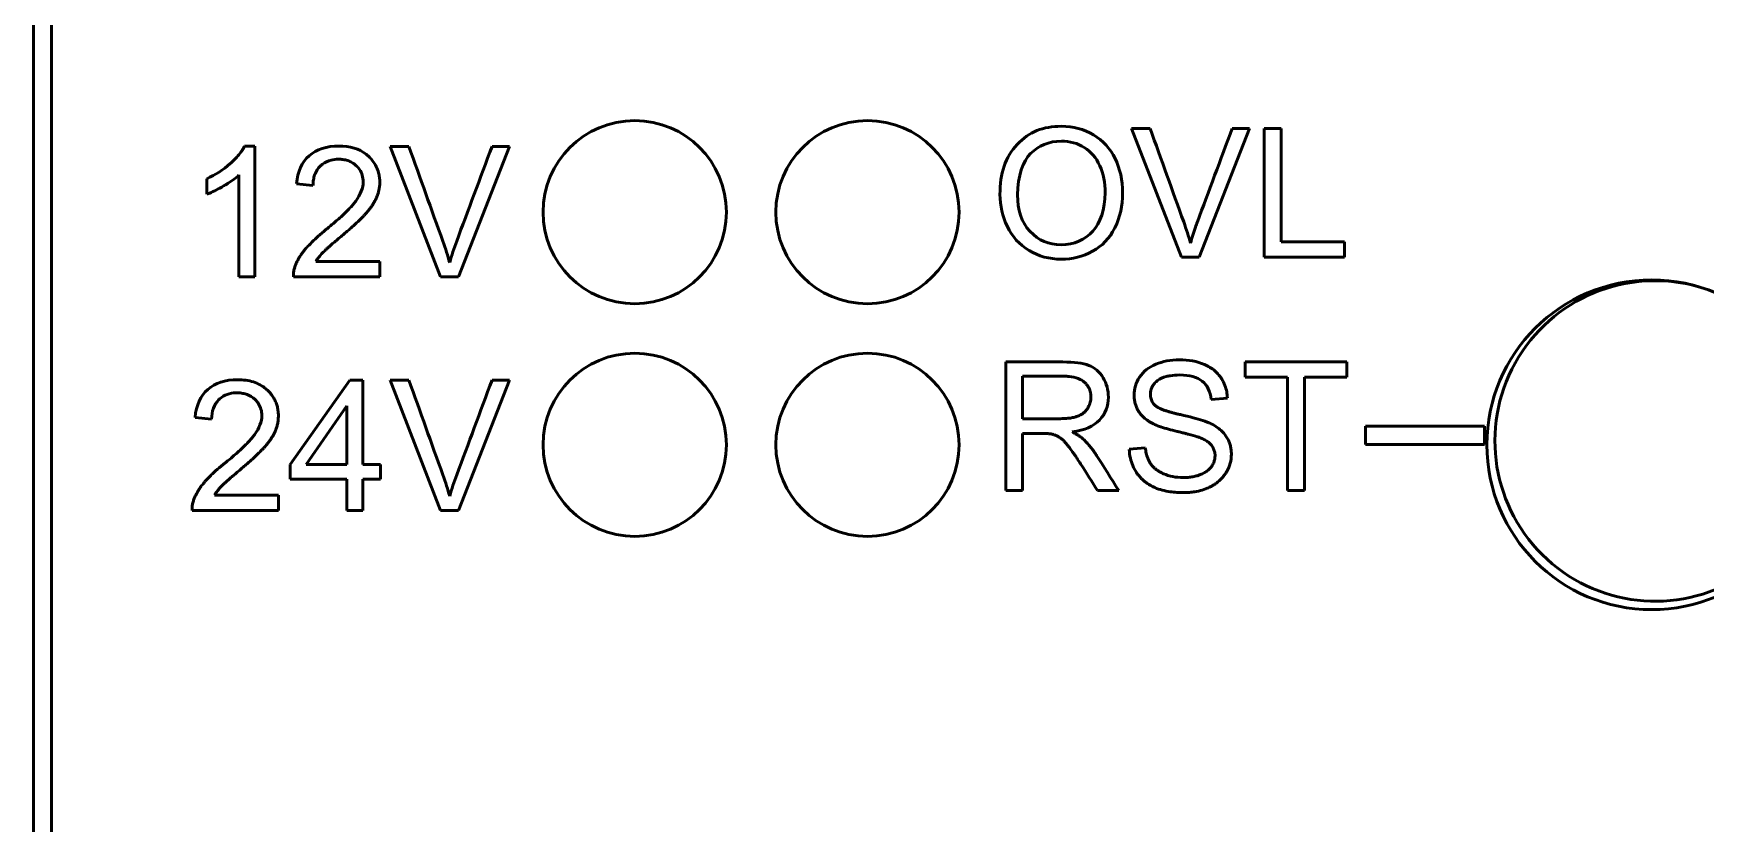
# Model space of a CAD drawing. Header units: millimetres. Extents: x 52 to 3850, y 79 to 1546.
# Drawn here: x 1222.01 to 1250.88, y 913.36 to 927.02 of the extents above; entities that cross this region are included whole.
import ezdxf

# ---------------------------------------------------------------- set-up
doc = ezdxf.new("R2010")
doc.units = ezdxf.units.MM
doc.header["$LTSCALE"] = 25
doc.layers.add('Visible', color=7, linetype='Continuous', lineweight=50)

msp = doc.modelspace()

# ---------------------------------------------------------------- linework, layer by layer
at = {"layer": 'Visible'}
for p, q in [((1222.009, 892.57), (1222.009, 961.461)), ((1222.323, 893.171), (1222.323, 960.86)), ((1240.974, 925.374), (1241.293, 925.374)), ((1241.833, 923.152), (1240.974, 925.374)), ((1243.011, 925.374), (1242.14, 923.152)), ((1242.711, 925.374), (1243.011, 925.374)), ((1243.264, 925.374), (1243.557, 925.374)), ((1243.264, 923.152), (1243.264, 925.374)), ((1243.557, 925.374), (1243.557, 923.413)), ((1225.655, 925.07), (1225.832, 925.07)), ((1225.832, 925.07), (1225.832, 922.811)), ((1228.168, 925.064), (1228.492, 925.064)), ((1229.039, 922.811), (1228.168, 925.064)), ((1230.233, 925.064), (1229.35, 922.811)), ((1229.929, 925.064), (1230.233, 925.064)), ((1225.002, 924.238), (1225.002, 924.505)), ((1225.558, 922.811), (1225.558, 924.571)), ((1226.837, 924.388), (1226.551, 924.419)), ((1242.14, 923.152), (1241.833, 923.152)), ((1244.652, 923.152), (1243.264, 923.152)), ((1243.557, 923.413), (1244.652, 923.413)), ((1244.652, 923.413), (1244.652, 923.152)), ((1226.885, 923.076), (1227.994, 923.076)), ((1227.994, 923.076), (1227.994, 922.811)), ((1225.832, 922.811), (1225.558, 922.811)), ((1227.994, 922.811), (1226.499, 922.811)), ((1229.35, 922.811), (1229.039, 922.811)), ((1238.799, 919.118), (1238.799, 921.34)), ((1242.936, 921.34), (1244.688, 921.34)), ((1242.936, 921.08), (1242.936, 921.34)), ((1244.688, 921.34), (1244.688, 921.08)), ((1226.445, 919.569), (1227.471, 921.028)), ((1227.471, 921.028), (1227.699, 921.028)), ((1227.699, 921.028), (1227.699, 919.569)), ((1228.168, 921.028), (1228.492, 921.028)), ((1229.039, 918.776), (1228.168, 921.028)), ((1230.233, 921.028), (1229.35, 918.776)), ((1229.929, 921.028), (1230.233, 921.028)), ((1239.092, 921.094), (1239.092, 920.36)), ((1243.666, 921.08), (1242.936, 921.08)), ((1243.666, 919.118), (1243.666, 921.08)), ((1243.959, 921.08), (1243.959, 919.118)), ((1244.688, 921.08), (1243.959, 921.08)), ((1227.423, 920.583), (1226.717, 919.569)), ((1227.423, 919.569), (1227.423, 920.583)), ((1242.628, 920.714), (1242.346, 920.694)), ((1225.087, 920.351), (1224.801, 920.382)), ((1239.092, 920.104), (1239.092, 919.118)), ((1245.012, 920.23), (1245.012, 919.914)), ((1247.069, 920.23), (1245.012, 920.23)), ((1247.069, 919.914), (1247.069, 920.23)), ((1240.933, 919.833), (1241.209, 919.858)), ((1245.012, 919.914), (1247.069, 919.914)), ((1226.445, 919.315), (1226.445, 919.569)), ((1226.717, 919.569), (1227.423, 919.569)), ((1227.699, 919.569), (1228.005, 919.569)), ((1228.005, 919.569), (1228.005, 919.315)), ((1227.423, 919.315), (1226.445, 919.315)), ((1227.423, 918.776), (1227.423, 919.315)), ((1228.005, 919.315), (1227.699, 919.315)), ((1227.699, 919.315), (1227.699, 918.776)), ((1239.092, 919.118), (1238.799, 919.118)), ((1240.752, 919.118), (1240.386, 919.118)), ((1243.959, 919.118), (1243.666, 919.118)), ((1225.135, 919.04), (1226.244, 919.04)), ((1226.244, 919.04), (1226.244, 918.776)), ((1226.244, 918.776), (1224.748, 918.776)), ((1227.699, 918.776), (1227.423, 918.776)), ((1229.35, 918.776), (1229.039, 918.776))]:
    msp.add_line(p, q, dxfattribs=at)
at = {"layer": 'Visible', "extrusion": (0, 0, -1)}
for centre, radius in [((-1232.393, 923.928), 1.582), ((-1249.956, 919.909), 2.848), ((-1232.393, 919.909), 1.582)]:
    msp.add_circle(centre, radius, dxfattribs=at)
at = {"layer": 'Visible'}
for centre in [(1232.393, 923.928), (1236.412, 923.928), (1236.412, 923.928), (1232.393, 919.909), (1236.412, 919.909), (1236.412, 919.909)]:
    msp.add_circle(centre, 1.582, dxfattribs=at)
at = {"layer": 'Visible', "extrusion": (0, 0, -1)}
msp.add_arc((-1250.016, 919.975), 2.769, 159.0584, 105.7637, dxfattribs=at)
at = {"layer": 'Visible'}
for points, knots in [([(1238.7, 924.234), (1238.7, 924.596), (1238.794, 924.883), (1238.998, 925.097), (1239.205, 925.316), (1239.444, 925.411), (1239.76, 925.411), (1239.966, 925.411), (1240.149, 925.362), (1240.313, 925.263), (1240.48, 925.162), (1240.605, 925.025), (1240.689, 924.855), (1240.771, 924.687), (1240.819, 924.478), (1240.819, 924.259), (1240.819, 924.038), (1240.776, 923.839), (1240.683, 923.656), (1240.587, 923.467), (1240.468, 923.346), (1240.297, 923.252), (1240.129, 923.16), (1239.953, 923.116), (1239.759, 923.116), (1239.553, 923.116), (1239.368, 923.164), (1239.202, 923.267), (1239.032, 923.372), (1238.912, 923.504), (1238.828, 923.679), (1238.743, 923.854), (1238.7, 924.039), (1238.7, 924.234)], [0, 0, 0, 0, 0.131692, 0.131692, 0.131692, 0.256135, 0.256135, 0.256135, 0.336926, 0.336926, 0.336926, 0.418242, 0.418242, 0.418242, 0.504832, 0.504832, 0.504832, 0.592317, 0.592317, 0.592317, 0.674295, 0.674295, 0.674295, 0.753457, 0.753457, 0.753457, 0.837244, 0.837244, 0.837244, 0.918912, 0.918912, 0.918912, 1, 1, 1, 1]), ([(1241.293, 925.374), (1241.487, 924.836), (1241.68, 924.297), (1241.873, 923.759), (1241.919, 923.63), (1241.959, 923.508), (1241.99, 923.394)], [0.2728382, 0.2728382, 0.2728382, 0.2728382, 0.4460661, 0.4460661, 0.4460661, 0.4847946, 0.4847946, 0.4847946, 0.4847946]), ([(1241.99, 923.394), (1242.015, 923.486), (1242.044, 923.577), (1242.076, 923.668), (1242.082, 923.684), (1242.087, 923.699), (1242.093, 923.714), (1242.098, 923.729), (1242.104, 923.745), (1242.109, 923.759), (1242.302, 924.276), (1242.511, 924.836), (1242.711, 925.374)], [0.4847946, 0.4847946, 0.4847946, 0.4847946, 0.5140869, 0.5140869, 0.5140869, 0.5190244, 0.5190244, 0.5190244, 0.5238606, 0.5238606, 0.5238606, 0.697614, 0.697614, 0.697614, 0.697614]), ([(1225.002, 924.505), (1225.152, 924.574), (1225.282, 924.656), (1225.409, 924.768), (1225.416, 924.774), (1225.422, 924.78), (1225.428, 924.786), (1225.446, 924.802), (1225.462, 924.817), (1225.477, 924.832), (1225.492, 924.847), (1225.506, 924.862), (1225.519, 924.876), (1225.546, 924.906), (1225.569, 924.934), (1225.589, 924.962), (1225.599, 924.975), (1225.609, 924.989), (1225.618, 925.003), (1225.626, 925.017), (1225.634, 925.031), (1225.642, 925.045), (1225.647, 925.053), (1225.651, 925.061), (1225.655, 925.07)], [0.4711278, 0.4711278, 0.4711278, 0.4711278, 0.546292, 0.546292, 0.546292, 0.5495874, 0.5495874, 0.5495874, 0.5585625, 0.5585625, 0.5585625, 0.5678357, 0.5678357, 0.5678357, 0.5870164, 0.5870164, 0.5870164, 0.5966422, 0.5966422, 0.5966422, 0.6060202, 0.6060202, 0.6060202, 0.6113257, 0.6113257, 0.6113257, 0.6113257]), ([(1226.551, 924.419), (1226.571, 924.631), (1226.644, 924.791), (1226.771, 924.902), (1226.899, 925.013), (1227.07, 925.07), (1227.285, 925.07), (1227.475, 925.07), (1227.633, 925.024), (1227.756, 924.927), (1227.771, 924.915), (1227.785, 924.903), (1227.799, 924.89), (1227.804, 924.886), (1227.807, 924.882), (1227.811, 924.878), (1227.832, 924.858), (1227.85, 924.837), (1227.866, 924.816), (1227.917, 924.751), (1227.95, 924.683), (1227.97, 924.608), (1227.976, 924.583), (1227.981, 924.556), (1227.985, 924.529), (1227.988, 924.502), (1227.99, 924.474), (1227.99, 924.445), (1227.99, 924.396), (1227.984, 924.348), (1227.973, 924.301), (1227.969, 924.28), (1227.963, 924.259), (1227.956, 924.239), (1227.949, 924.218), (1227.941, 924.196), (1227.934, 924.179), (1227.93, 924.17), (1227.924, 924.155), (1227.917, 924.142), (1227.911, 924.129), (1227.904, 924.116), (1227.896, 924.102), (1227.888, 924.089), (1227.88, 924.075), (1227.871, 924.062), (1227.862, 924.047), (1227.852, 924.032), (1227.842, 924.018), (1227.831, 924.004), (1227.82, 923.989), (1227.809, 923.975), (1227.799, 923.963), (1227.789, 923.95), (1227.779, 923.939), (1227.769, 923.927), (1227.759, 923.916), (1227.75, 923.905), (1227.743, 923.898), (1227.73, 923.883), (1227.718, 923.871), (1227.707, 923.859), (1227.695, 923.846), (1227.681, 923.832), (1227.655, 923.806), (1227.625, 923.776), (1227.589, 923.743), (1227.572, 923.727), (1227.554, 923.71), (1227.535, 923.692), (1227.516, 923.675), (1227.496, 923.657), (1227.475, 923.639), (1227.454, 923.62), (1227.433, 923.602), (1227.411, 923.583), (1227.388, 923.563), (1227.365, 923.544), (1227.342, 923.524), (1227.336, 923.52), (1227.331, 923.515), (1227.324, 923.51), (1227.261, 923.457), (1227.217, 923.42), (1227.176, 923.384), (1227.158, 923.369), (1227.142, 923.354), (1227.127, 923.341), (1227.111, 923.327), (1227.097, 923.315), (1227.084, 923.303), (1227.071, 923.291), (1227.059, 923.28), (1227.048, 923.27), (1227.038, 923.26), (1227.028, 923.251), (1227.019, 923.243), (1227.013, 923.236), (1227.007, 923.23), (1227.002, 923.225), (1226.956, 923.175), (1226.917, 923.126), (1226.885, 923.076)], [0.5208697, 0.5208697, 0.5208697, 0.5208697, 0.5730318, 0.5730318, 0.5730318, 0.625194, 0.625194, 0.625194, 0.6711473, 0.6711473, 0.6711473, 0.6766442, 0.6766442, 0.6766442, 0.6781575, 0.6781575, 0.6781575, 0.6859088, 0.6859088, 0.6859088, 0.7096531, 0.7096531, 0.7096531, 0.7176723, 0.7176723, 0.7176723, 0.7256915, 0.7256915, 0.7256915, 0.7390161, 0.7390161, 0.7390161, 0.7451882, 0.7451882, 0.7451882, 0.751414, 0.751414, 0.751414, 0.7560843, 0.7560843, 0.7560843, 0.7607441, 0.7607441, 0.7607441, 0.7654299, 0.7654299, 0.7654299, 0.7703963, 0.7703963, 0.7703963, 0.7755923, 0.7755923, 0.7755923, 0.780444, 0.780444, 0.780444, 0.785718, 0.785718, 0.785718, 0.7923351, 0.7923351, 0.7923351, 0.7987382, 0.7987382, 0.7987382, 0.8107394, 0.8107394, 0.8107394, 0.816556, 0.816556, 0.816556, 0.8223461, 0.8223461, 0.8223461, 0.8281735, 0.8281735, 0.8281735, 0.8341469, 0.8341469, 0.8341469, 0.8356337, 0.8356337, 0.8356337, 0.8491772, 0.8491772, 0.8491772, 0.85511, 0.85511, 0.85511, 0.861083, 0.861083, 0.861083, 0.8670409, 0.8670409, 0.8670409, 0.8729137, 0.8729137, 0.8729137, 0.8772859, 0.8772859, 0.8772859, 0.8951672, 0.8951672, 0.8951672, 0.8951672]), ([(1228.492, 925.064), (1228.688, 924.518), (1228.883, 923.973), (1229.079, 923.427), (1229.126, 923.296), (1229.166, 923.172), (1229.198, 923.057)], [0.2728382, 0.2728382, 0.2728382, 0.2728382, 0.4460661, 0.4460661, 0.4460661, 0.4847946, 0.4847946, 0.4847946, 0.4847946]), ([(1229.198, 923.057), (1229.232, 923.181), (1229.274, 923.307), (1229.319, 923.427), (1229.514, 923.951), (1229.726, 924.519), (1229.929, 925.064)], [0.4847946, 0.4847946, 0.4847946, 0.4847946, 0.5238608, 0.5238608, 0.5238608, 0.697614, 0.697614, 0.697614, 0.697614]), ([(1239.003, 924.228), (1239.003, 923.966), (1239.069, 923.755), (1239.218, 923.597), (1239.375, 923.43), (1239.537, 923.366), (1239.757, 923.366), (1239.985, 923.366), (1240.166, 923.45), (1240.303, 923.598), (1240.431, 923.737), (1240.516, 923.981), (1240.516, 924.259), (1240.516, 924.437), (1240.488, 924.592), (1240.424, 924.731), (1240.358, 924.874), (1240.276, 924.968), (1240.157, 925.044), (1240.041, 925.118), (1239.908, 925.155), (1239.762, 925.155), (1239.544, 925.155), (1239.368, 925.075), (1239.228, 924.94), (1239.1, 924.818), (1239.003, 924.548), (1239.003, 924.228)], [0, 0, 0, 0, 0.126596, 0.126596, 0.126596, 0.243118, 0.243118, 0.243118, 0.363098, 0.363098, 0.363098, 0.497838, 0.497838, 0.497838, 0.584053, 0.584053, 0.584053, 0.664644, 0.664644, 0.664644, 0.743333, 0.743333, 0.743333, 0.860456, 0.860456, 0.860456, 1, 1, 1, 1]), ([(1226.499, 922.811), (1226.498, 922.833), (1226.498, 922.855), (1226.5, 922.876), (1226.503, 922.898), (1226.507, 922.92), (1226.512, 922.942), (1226.514, 922.953), (1226.517, 922.963), (1226.521, 922.974), (1226.523, 922.982), (1226.526, 922.99), (1226.529, 922.998), (1226.537, 923.019), (1226.545, 923.037), (1226.554, 923.057), (1226.562, 923.075), (1226.571, 923.092), (1226.58, 923.11), (1226.59, 923.128), (1226.6, 923.145), (1226.611, 923.163), (1226.622, 923.18), (1226.633, 923.197), (1226.645, 923.214), (1226.657, 923.23), (1226.668, 923.245), (1226.68, 923.26), (1226.686, 923.267), (1226.692, 923.275), (1226.698, 923.282), (1226.704, 923.289), (1226.711, 923.297), (1226.716, 923.303), (1226.749, 923.34), (1226.822, 923.417), (1226.904, 923.492), (1226.924, 923.51), (1226.944, 923.528), (1226.966, 923.547), (1226.987, 923.566), (1227.01, 923.585), (1227.033, 923.604), (1227.048, 923.616), (1227.063, 923.629), (1227.079, 923.641), (1227.162, 923.709), (1227.225, 923.763), (1227.283, 923.815), (1227.31, 923.838), (1227.334, 923.861), (1227.357, 923.882), (1227.405, 923.927), (1227.446, 923.968), (1227.481, 924.006), (1227.499, 924.025), (1227.515, 924.043), (1227.529, 924.06), (1227.546, 924.08), (1227.561, 924.099), (1227.575, 924.118), (1227.66, 924.236), (1227.703, 924.346), (1227.703, 924.452), (1227.703, 924.492), (1227.698, 924.53), (1227.687, 924.566), (1227.677, 924.601), (1227.661, 924.635), (1227.64, 924.666), (1227.625, 924.688), (1227.607, 924.708), (1227.587, 924.728), (1227.582, 924.732), (1227.577, 924.737), (1227.572, 924.741), (1227.552, 924.759), (1227.531, 924.774), (1227.508, 924.787), (1227.485, 924.8), (1227.461, 924.81), (1227.436, 924.819), (1227.41, 924.827), (1227.384, 924.833), (1227.355, 924.837), (1227.331, 924.84), (1227.305, 924.842), (1227.278, 924.842), (1227.232, 924.842), (1227.19, 924.837), (1227.151, 924.828), (1227.094, 924.814), (1227.043, 924.79), (1227, 924.757), (1226.992, 924.751), (1226.985, 924.745), (1226.978, 924.738), (1226.971, 924.733), (1226.965, 924.727), (1226.959, 924.72), (1226.924, 924.685), (1226.893, 924.64), (1226.873, 924.589), (1226.863, 924.564), (1226.855, 924.538), (1226.849, 924.51), (1226.843, 924.482), (1226.84, 924.453), (1226.838, 924.422), (1226.838, 924.411), (1226.837, 924.399), (1226.837, 924.388)], [0.1664575, 0.1664575, 0.1664575, 0.1664575, 0.1725638, 0.1725638, 0.1725638, 0.1790784, 0.1790784, 0.1790784, 0.1823357, 0.1823357, 0.1823357, 0.1849154, 0.1849154, 0.1849154, 0.1916487, 0.1916487, 0.1916487, 0.1975589, 0.1975589, 0.1975589, 0.203424, 0.203424, 0.203424, 0.2093426, 0.2093426, 0.2093426, 0.2150275, 0.2150275, 0.2150275, 0.2178699, 0.2178699, 0.2178699, 0.2208977, 0.2208977, 0.2208977, 0.247327, 0.247327, 0.247327, 0.2536736, 0.2536736, 0.2536736, 0.2601203, 0.2601203, 0.2601203, 0.2642872, 0.2642872, 0.2642872, 0.2839421, 0.2839421, 0.2839421, 0.29286, 0.29286, 0.29286, 0.3113361, 0.3113361, 0.3113361, 0.3203459, 0.3203459, 0.3203459, 0.3305921, 0.3305921, 0.3305921, 0.3621504, 0.3621504, 0.3621504, 0.3740238, 0.3740238, 0.3740238, 0.3857634, 0.3857634, 0.3857634, 0.3940056, 0.3940056, 0.3940056, 0.3958767, 0.3958767, 0.3958767, 0.4036491, 0.4036491, 0.4036491, 0.4114412, 0.4114412, 0.4114412, 0.4192123, 0.4192123, 0.4192123, 0.4259672, 0.4259672, 0.4259672, 0.4373253, 0.4373253, 0.4373253, 0.4539231, 0.4539231, 0.4539231, 0.4568404, 0.4568404, 0.4568404, 0.4594614, 0.4594614, 0.4594614, 0.475338, 0.475338, 0.475338, 0.4831128, 0.4831128, 0.4831128, 0.4908246, 0.4908246, 0.4908246, 0.4936484, 0.4936484, 0.4936484, 0.4936484]), ([(1225.558, 924.571), (1225.524, 924.538), (1225.485, 924.506), (1225.441, 924.475), (1225.419, 924.459), (1225.396, 924.443), (1225.372, 924.427), (1225.358, 924.418), (1225.343, 924.41), (1225.328, 924.401), (1225.317, 924.394), (1225.306, 924.387), (1225.294, 924.38), (1225.208, 924.331), (1225.127, 924.289), (1225.053, 924.258), (1225.036, 924.251), (1225.018, 924.244), (1225.002, 924.238)], [0.324573, 0.324573, 0.324573, 0.324573, 0.3506278, 0.3506278, 0.3506278, 0.3636553, 0.3636553, 0.3636553, 0.3710331, 0.3710331, 0.3710331, 0.3766848, 0.3766848, 0.3766848, 0.4185044, 0.4185044, 0.4185044, 0.428553, 0.428553, 0.428553, 0.428553]), ([(1238.799, 921.34), (1239.127, 921.34), (1239.455, 921.34), (1239.783, 921.34), (1239.981, 921.34), (1240.131, 921.319), (1240.233, 921.281), (1240.338, 921.241), (1240.42, 921.17), (1240.48, 921.068), (1240.541, 920.966), (1240.573, 920.856), (1240.573, 920.577), (1240.522, 920.444), (1240.318, 920.228), (1240.161, 920.159), (1239.948, 920.13)], [0.2211458, 0.2211458, 0.2211458, 0.2211458, 0.3189914, 0.3189914, 0.3189914, 0.3644724, 0.3644724, 0.3644724, 0.3975681, 0.3975681, 0.3975681, 0.4343361, 0.4343361, 0.4812928, 0.4812928, 0.5282496, 0.5282496, 0.5282496, 0.5282496]), ([(1241.209, 919.858), (1241.213, 919.824), (1241.219, 919.792), (1241.226, 919.761), (1241.234, 919.73), (1241.243, 919.702), (1241.253, 919.675), (1241.26, 919.658), (1241.267, 919.642), (1241.275, 919.627), (1241.279, 919.619), (1241.283, 919.612), (1241.288, 919.604), (1241.292, 919.597), (1241.296, 919.59), (1241.301, 919.584), (1241.309, 919.57), (1241.321, 919.555), (1241.333, 919.542), (1241.345, 919.529), (1241.358, 919.516), (1241.372, 919.503), (1241.386, 919.491), (1241.401, 919.479), (1241.418, 919.467), (1241.435, 919.456), (1241.452, 919.445), (1241.471, 919.435), (1241.488, 919.426), (1241.506, 919.417), (1241.524, 919.409), (1241.624, 919.365), (1241.738, 919.343), (1241.864, 919.343), (1241.894, 919.343), (1241.923, 919.344), (1241.951, 919.346), (1241.979, 919.348), (1242.007, 919.352), (1242.033, 919.357), (1242.059, 919.362), (1242.085, 919.368), (1242.11, 919.375), (1242.127, 919.381), (1242.143, 919.386), (1242.16, 919.393), (1242.165, 919.395), (1242.17, 919.397), (1242.175, 919.399), (1242.189, 919.405), (1242.203, 919.411), (1242.215, 919.418), (1242.227, 919.424), (1242.239, 919.431), (1242.25, 919.438), (1242.261, 919.445), (1242.271, 919.452), (1242.281, 919.459), (1242.29, 919.466), (1242.299, 919.473), (1242.308, 919.481), (1242.324, 919.496), (1242.338, 919.511), (1242.352, 919.53), (1242.37, 919.556), (1242.382, 919.579), (1242.391, 919.601), (1242.395, 919.612), (1242.399, 919.622), (1242.402, 919.632), (1242.405, 919.642), (1242.407, 919.652), (1242.409, 919.663), (1242.412, 919.681), (1242.414, 919.7), (1242.414, 919.721), (1242.414, 919.793), (1242.385, 919.862), (1242.352, 919.903), (1242.347, 919.908), (1242.34, 919.916), (1242.334, 919.923), (1242.327, 919.93), (1242.32, 919.937), (1242.312, 919.944), (1242.303, 919.95), (1242.295, 919.957), (1242.286, 919.964), (1242.276, 919.97), (1242.267, 919.977), (1242.257, 919.982), (1242.232, 919.997), (1242.206, 920.01), (1242.187, 920.019), (1242.176, 920.023), (1242.166, 920.028), (1242.152, 920.033), (1242.148, 920.035), (1242.139, 920.038), (1242.132, 920.04), (1242.124, 920.043), (1242.116, 920.046), (1242.106, 920.049), (1242.07, 920.06), (1242.015, 920.076), (1241.947, 920.094), (1241.93, 920.098), (1241.912, 920.103), (1241.894, 920.107), (1241.875, 920.112), (1241.855, 920.117), (1241.836, 920.122), (1241.823, 920.125), (1241.809, 920.128), (1241.796, 920.131), (1241.79, 920.133), (1241.783, 920.135), (1241.777, 920.136), (1241.77, 920.138), (1241.764, 920.139), (1241.758, 920.141), (1241.653, 920.166), (1241.558, 920.192), (1241.476, 920.219), (1241.45, 920.228), (1241.425, 920.237), (1241.403, 920.246), (1241.376, 920.257), (1241.359, 920.264), (1241.33, 920.28), (1241.307, 920.293), (1241.299, 920.297), (1241.283, 920.307), (1241.268, 920.316), (1241.256, 920.325), (1241.244, 920.333), (1241.21, 920.357), (1241.189, 920.376), (1241.172, 920.392), (1241.165, 920.399), (1241.159, 920.404), (1241.153, 920.41), (1241.148, 920.416), (1241.142, 920.422), (1241.137, 920.429), (1241.132, 920.435), (1241.127, 920.441), (1241.121, 920.448), (1241.117, 920.453), (1241.112, 920.459), (1241.108, 920.466), (1241.103, 920.472), (1241.098, 920.479), (1241.094, 920.487), (1241.083, 920.505), (1241.071, 920.525), (1241.062, 920.546), (1241.053, 920.566), (1241.045, 920.587), (1241.039, 920.608), (1241.032, 920.63), (1241.027, 920.652), (1241.024, 920.675), (1241.02, 920.698), (1241.018, 920.721), (1241.017, 920.745), (1241.017, 920.751), (1241.017, 920.757), (1241.017, 920.763), (1241.017, 920.876), (1241.048, 920.98), (1241.112, 921.078), (1241.175, 921.176), (1241.268, 921.25), (1241.389, 921.3), (1241.511, 921.35), (1241.647, 921.377), (1241.796, 921.377), (1241.96, 921.377), (1242.105, 921.35), (1242.231, 921.297), (1242.265, 921.282), (1242.297, 921.266), (1242.327, 921.247), (1242.357, 921.229), (1242.385, 921.209), (1242.411, 921.187), (1242.437, 921.164), (1242.46, 921.14), (1242.482, 921.114), (1242.495, 921.098), (1242.507, 921.081), (1242.519, 921.063), (1242.535, 921.039), (1242.548, 921.016), (1242.559, 920.992), (1242.569, 920.972), (1242.578, 920.951), (1242.586, 920.931), (1242.611, 920.863), (1242.625, 920.794), (1242.628, 920.714)], [0.022504, 0.022504, 0.022504, 0.022504, 0.0297674, 0.0297674, 0.0297674, 0.0371008, 0.0371008, 0.0371008, 0.0418424, 0.0418424, 0.0418424, 0.0442132, 0.0442132, 0.0442132, 0.0466072, 0.0466072, 0.0466072, 0.0519381, 0.0519381, 0.0519381, 0.0571897, 0.0571897, 0.0571897, 0.0624297, 0.0624297, 0.0624297, 0.0677237, 0.0677237, 0.0677237, 0.0724896, 0.0724896, 0.0724896, 0.0987612, 0.0987612, 0.0987612, 0.1050515, 0.1050515, 0.1050515, 0.1113132, 0.1113132, 0.1113132, 0.1174618, 0.1174618, 0.1174618, 0.1215556, 0.1215556, 0.1215556, 0.1226673, 0.1226673, 0.1226673, 0.1258054, 0.1258054, 0.1258054, 0.1289916, 0.1289916, 0.1289916, 0.1321648, 0.1321648, 0.1321648, 0.1352854, 0.1352854, 0.1352854, 0.1410131, 0.1410131, 0.1410131, 0.1471901, 0.1471901, 0.1471901, 0.1499727, 0.1499727, 0.1499727, 0.1527864, 0.1527864, 0.1527864, 0.1577064, 0.1577064, 0.1577064, 0.1747264, 0.1747264, 0.1747264, 0.1775483, 0.1775483, 0.1775483, 0.1803745, 0.1803745, 0.1803745, 0.1832354, 0.1832354, 0.1832354, 0.1861874, 0.1861874, 0.1861874, 0.1936154, 0.1936154, 0.1936154, 0.1975981, 0.1975981, 0.1975981, 0.2009164, 0.2009164, 0.2009164, 0.204217, 0.204217, 0.204217, 0.2165434, 0.2165434, 0.2165434, 0.2196762, 0.2196762, 0.2196762, 0.222902, 0.222902, 0.222902, 0.2251114, 0.2251114, 0.2251114, 0.2262162, 0.2262162, 0.2262162, 0.2273209, 0.2273209, 0.2273209, 0.2467286, 0.2467286, 0.2467286, 0.2528652, 0.2528652, 0.2528652, 0.2600045, 0.2600045, 0.2600045, 0.2632109, 0.2632109, 0.2632109, 0.2660776, 0.2660776, 0.2660776, 0.2749166, 0.2749166, 0.2749166, 0.2781796, 0.2781796, 0.2781796, 0.281379, 0.281379, 0.281379, 0.2844333, 0.2844333, 0.2844333, 0.2868712, 0.2868712, 0.2868712, 0.2893171, 0.2893171, 0.2893171, 0.2956129, 0.2956129, 0.2956129, 0.3018309, 0.3018309, 0.3018309, 0.3080373, 0.3080373, 0.3080373, 0.3142792, 0.3142792, 0.3142792, 0.3158821, 0.3158821, 0.3158821, 0.3454036, 0.3454036, 0.3454036, 0.374925, 0.374925, 0.374925, 0.4044464, 0.4044464, 0.4044464, 0.4368907, 0.4368907, 0.4368907, 0.4457672, 0.4457672, 0.4457672, 0.4546356, 0.4546356, 0.4546356, 0.4634488, 0.4634488, 0.4634488, 0.4688134, 0.4688134, 0.4688134, 0.4753874, 0.4753874, 0.4753874, 0.4809943, 0.4809943, 0.4809943, 0.4993433, 0.4993433, 0.4993433, 0.4993433]), ([(1224.801, 920.382), (1224.82, 920.594), (1224.894, 920.755), (1225.021, 920.866), (1225.148, 920.977), (1225.319, 921.033), (1225.535, 921.033), (1225.635, 921.033), (1225.726, 921.02), (1225.808, 920.994), (1225.848, 920.981), (1225.887, 920.964), (1225.923, 920.945), (1225.958, 920.925), (1225.992, 920.903), (1226.023, 920.876), (1226.032, 920.869), (1226.04, 920.861), (1226.049, 920.853), (1226.075, 920.828), (1226.096, 920.805), (1226.115, 920.78), (1226.131, 920.76), (1226.145, 920.739), (1226.158, 920.717), (1226.171, 920.696), (1226.182, 920.674), (1226.192, 920.651), (1226.202, 920.628), (1226.21, 920.605), (1226.217, 920.581), (1226.223, 920.558), (1226.228, 920.533), (1226.232, 920.508), (1226.237, 920.476), (1226.239, 920.444), (1226.239, 920.409), (1226.239, 920.385), (1226.238, 920.36), (1226.235, 920.336), (1226.233, 920.312), (1226.229, 920.288), (1226.224, 920.265), (1226.219, 920.244), (1226.213, 920.223), (1226.207, 920.203), (1226.203, 920.193), (1226.2, 920.183), (1226.196, 920.173), (1226.193, 920.166), (1226.19, 920.159), (1226.187, 920.152), (1226.173, 920.118), (1226.159, 920.091), (1226.141, 920.059), (1226.133, 920.045), (1226.124, 920.031), (1226.115, 920.017), (1226.106, 920.003), (1226.096, 919.989), (1226.087, 919.975), (1226.077, 919.961), (1226.066, 919.948), (1226.056, 919.935), (1226.045, 919.921), (1226.034, 919.907), (1226.023, 919.895), (1226.015, 919.886), (1226.007, 919.877), (1226, 919.868), (1225.993, 919.861), (1225.98, 919.847), (1225.969, 919.835), (1225.958, 919.824), (1225.946, 919.812), (1225.933, 919.798), (1225.896, 919.761), (1225.847, 919.714), (1225.79, 919.661), (1225.771, 919.644), (1225.751, 919.626), (1225.731, 919.608), (1225.71, 919.59), (1225.689, 919.571), (1225.667, 919.552), (1225.644, 919.533), (1225.622, 919.513), (1225.598, 919.493), (1225.59, 919.486), (1225.582, 919.48), (1225.574, 919.473), (1225.542, 919.446), (1225.517, 919.424), (1225.492, 919.403), (1225.471, 919.385), (1225.451, 919.369), (1225.433, 919.353), (1225.415, 919.337), (1225.398, 919.323), (1225.383, 919.309), (1225.367, 919.296), (1225.353, 919.283), (1225.34, 919.271), (1225.326, 919.259), (1225.314, 919.248), (1225.303, 919.238), (1225.283, 919.219), (1225.266, 919.203), (1225.253, 919.189), (1225.206, 919.139), (1225.166, 919.09), (1225.135, 919.04)], [0.5208624, 0.5208624, 0.5208624, 0.5208624, 0.573045, 0.573045, 0.573045, 0.6252276, 0.6252276, 0.6252276, 0.6494522, 0.6494522, 0.6494522, 0.6614184, 0.6614184, 0.6614184, 0.6732255, 0.6732255, 0.6732255, 0.6766013, 0.6766013, 0.6766013, 0.6855632, 0.6855632, 0.6855632, 0.6930774, 0.6930774, 0.6930774, 0.7006638, 0.7006638, 0.7006638, 0.708276, 0.708276, 0.708276, 0.7158614, 0.7158614, 0.7158614, 0.7252524, 0.7252524, 0.7252524, 0.7319922, 0.7319922, 0.7319922, 0.7387301, 0.7387301, 0.7387301, 0.7449356, 0.7449356, 0.7449356, 0.7480383, 0.7480383, 0.7480383, 0.7502683, 0.7502683, 0.7502683, 0.7614096, 0.7614096, 0.7614096, 0.7662568, 0.7662568, 0.7662568, 0.7711042, 0.7711042, 0.7711042, 0.7760709, 0.7760709, 0.7760709, 0.7816652, 0.7816652, 0.7816652, 0.7858959, 0.7858959, 0.7858959, 0.7923104, 0.7923104, 0.7923104, 0.798575, 0.798575, 0.798575, 0.8161114, 0.8161114, 0.8161114, 0.8218455, 0.8218455, 0.8218455, 0.8276284, 0.8276284, 0.8276284, 0.8335795, 0.8335795, 0.8335795, 0.835651, 0.835651, 0.835651, 0.842552, 0.842552, 0.842552, 0.8483647, 0.8483647, 0.8483647, 0.8542429, 0.8542429, 0.8542429, 0.8601484, 0.8601484, 0.8601484, 0.8660317, 0.8660317, 0.8660317, 0.8770989, 0.8770989, 0.8770989, 0.8951809, 0.8951809, 0.8951809, 0.8951809]), ([(1228.492, 921.028), (1228.688, 920.482), (1228.883, 919.936), (1229.079, 919.39), (1229.126, 919.259), (1229.166, 919.135), (1229.198, 919.022)], [0.2728391, 0.2728391, 0.2728391, 0.2728391, 0.446208, 0.446208, 0.446208, 0.4847936, 0.4847936, 0.4847936, 0.4847936]), ([(1229.198, 919.022), (1229.232, 919.145), (1229.274, 919.27), (1229.319, 919.39), (1229.519, 919.92), (1229.726, 920.483), (1229.929, 921.028)], [0.4847936, 0.4847936, 0.4847936, 0.4847936, 0.5236377, 0.5236377, 0.5236377, 0.6976131, 0.6976131, 0.6976131, 0.6976131]), ([(1239.092, 920.36), (1239.297, 920.36), (1239.501, 920.36), (1239.723, 920.36), (1239.732, 920.36), (1239.739, 920.36), (1239.747, 920.36), (1239.767, 920.36), (1239.785, 920.361), (1239.802, 920.361), (1239.819, 920.362), (1239.835, 920.363), (1239.85, 920.364), (1239.866, 920.366), (1239.881, 920.367), (1239.895, 920.369), (1239.909, 920.37), (1239.923, 920.372), (1239.936, 920.375), (1239.949, 920.377), (1239.961, 920.379), (1239.974, 920.382), (1239.986, 920.385), (1239.998, 920.388), (1240.009, 920.391), (1240.019, 920.394), (1240.028, 920.397), (1240.038, 920.401), (1240.046, 920.404), (1240.05, 920.406), (1240.057, 920.409), (1240.07, 920.414), (1240.081, 920.419), (1240.091, 920.425), (1240.1, 920.43), (1240.109, 920.435), (1240.117, 920.44), (1240.125, 920.445), (1240.132, 920.45), (1240.139, 920.456), (1240.146, 920.461), (1240.153, 920.467), (1240.159, 920.472), (1240.166, 920.478), (1240.172, 920.484), (1240.177, 920.49), (1240.183, 920.496), (1240.189, 920.503), (1240.194, 920.51), (1240.2, 920.517), (1240.205, 920.524), (1240.21, 920.532), (1240.22, 920.547), (1240.23, 920.565), (1240.237, 920.581), (1240.243, 920.595), (1240.249, 920.609), (1240.253, 920.623), (1240.258, 920.637), (1240.261, 920.651), (1240.264, 920.665), (1240.267, 920.679), (1240.269, 920.693), (1240.27, 920.708), (1240.27, 920.716), (1240.27, 920.725), (1240.27, 920.734), (1240.27, 920.756), (1240.269, 920.777), (1240.265, 920.797), (1240.262, 920.818), (1240.257, 920.838), (1240.25, 920.857), (1240.243, 920.876), (1240.234, 920.894), (1240.224, 920.911), (1240.215, 920.926), (1240.205, 920.941), (1240.193, 920.954), (1240.182, 920.968), (1240.168, 920.982), (1240.157, 920.992), (1240.112, 921.032), (1240.004, 921.079), (1239.893, 921.09), (1239.869, 921.092), (1239.845, 921.093), (1239.821, 921.094), (1239.812, 921.094), (1239.802, 921.094), (1239.794, 921.094), (1239.639, 921.094), (1239.318, 921.094), (1239.092, 921.094)], [0, 0, 0, 0, 0.1753094, 0.1753094, 0.1753094, 0.1806727, 0.1806727, 0.1806727, 0.1931329, 0.1931329, 0.1931329, 0.2059464, 0.2059464, 0.2059464, 0.2189722, 0.2189722, 0.2189722, 0.2319101, 0.2319101, 0.2319101, 0.2446154, 0.2446154, 0.2446154, 0.2567395, 0.2567395, 0.2567395, 0.2665034, 0.2665034, 0.2665034, 0.271566, 0.271566, 0.271566, 0.2807824, 0.2807824, 0.2807824, 0.2894386, 0.2894386, 0.2894386, 0.2984211, 0.2984211, 0.2984211, 0.3075841, 0.3075841, 0.3075841, 0.3166307, 0.3166307, 0.3166307, 0.3255169, 0.3255169, 0.3255169, 0.3337959, 0.3337959, 0.3337959, 0.348908, 0.348908, 0.348908, 0.3617523, 0.3617523, 0.3617523, 0.3745235, 0.3745235, 0.3745235, 0.386989, 0.386989, 0.386989, 0.3940364, 0.3940364, 0.3940364, 0.4120152, 0.4120152, 0.4120152, 0.4303874, 0.4303874, 0.4303874, 0.4490987, 0.4490987, 0.4490987, 0.4660608, 0.4660608, 0.4660608, 0.4832131, 0.4832131, 0.4832131, 0.5694103, 0.5694103, 0.5694103, 0.5883533, 0.5883533, 0.5883533, 0.595721, 0.595721, 0.595721, 0.7898925, 0.7898925, 0.7898925, 0.7898925]), ([(1242.346, 920.694), (1242.331, 920.833), (1242.281, 920.938), (1242.194, 921.009), (1242.106, 921.08), (1241.978, 921.115), (1241.806, 921.115), (1241.745, 921.115), (1241.69, 921.111), (1241.639, 921.103), (1241.614, 921.099), (1241.591, 921.094), (1241.568, 921.088), (1241.511, 921.073), (1241.465, 921.054), (1241.419, 921.017), (1241.409, 921.01), (1241.404, 921.005), (1241.397, 920.998), (1241.386, 920.988), (1241.377, 920.979), (1241.369, 920.97), (1241.362, 920.961), (1241.355, 920.953), (1241.35, 920.945), (1241.344, 920.937), (1241.338, 920.929), (1241.334, 920.921), (1241.329, 920.912), (1241.325, 920.904), (1241.322, 920.896), (1241.307, 920.864), (1241.299, 920.833), (1241.298, 920.789), (1241.298, 920.774), (1241.298, 920.757), (1241.301, 920.742), (1241.302, 920.728), (1241.305, 920.715), (1241.309, 920.703), (1241.312, 920.691), (1241.317, 920.679), (1241.322, 920.668), (1241.328, 920.656), (1241.334, 920.645), (1241.341, 920.635), (1241.349, 920.623), (1241.357, 920.613), (1241.365, 920.604), (1241.371, 920.598), (1241.377, 920.592), (1241.384, 920.586), (1241.387, 920.582), (1241.396, 920.575), (1241.404, 920.57), (1241.411, 920.565), (1241.419, 920.56), (1241.429, 920.554), (1241.438, 920.549), (1241.449, 920.543), (1241.461, 920.538), (1241.472, 920.532), (1241.485, 920.527), (1241.499, 920.521), (1241.513, 920.516), (1241.528, 920.51), (1241.544, 920.504), (1241.56, 920.499), (1241.578, 920.493), (1241.596, 920.487), (1241.614, 920.482), (1241.634, 920.476), (1241.654, 920.47), (1241.674, 920.465), (1241.695, 920.459), (1241.717, 920.453), (1241.735, 920.449), (1241.753, 920.444), (1241.771, 920.44), (1241.78, 920.438), (1241.789, 920.436), (1241.799, 920.434), (1241.804, 920.432), (1241.81, 920.431), (1241.816, 920.43), (1241.981, 920.392), (1242.107, 920.36), (1242.203, 920.328), (1242.226, 920.321), (1242.248, 920.313), (1242.267, 920.306), (1242.285, 920.299), (1242.302, 920.292), (1242.316, 920.286), (1242.398, 920.249), (1242.466, 920.205), (1242.521, 920.154), (1242.553, 920.125), (1242.579, 920.094), (1242.603, 920.06), (1242.619, 920.036), (1242.632, 920.012), (1242.644, 919.988), (1242.654, 919.967), (1242.662, 919.946), (1242.669, 919.924), (1242.676, 919.902), (1242.682, 919.88), (1242.686, 919.857), (1242.69, 919.835), (1242.693, 919.811), (1242.695, 919.787), (1242.696, 919.773), (1242.696, 919.759), (1242.696, 919.745), (1242.696, 919.638), (1242.668, 919.538), (1242.616, 919.448), (1242.613, 919.442), (1242.609, 919.436), (1242.606, 919.43), (1242.602, 919.424), (1242.598, 919.417), (1242.594, 919.412), (1242.564, 919.366), (1242.516, 919.31), (1242.464, 919.267), (1242.447, 919.253), (1242.429, 919.24), (1242.41, 919.227), (1242.393, 919.216), (1242.376, 919.205), (1242.358, 919.196), (1242.349, 919.191), (1242.34, 919.186), (1242.331, 919.181), (1242.321, 919.177), (1242.312, 919.172), (1242.303, 919.168), (1242.238, 919.139), (1242.151, 919.111), (1242.063, 919.097), (1242.033, 919.092), (1242.002, 919.088), (1241.971, 919.086), (1241.94, 919.084), (1241.909, 919.082), (1241.877, 919.082), (1241.835, 919.082), (1241.794, 919.084), (1241.754, 919.086), (1241.715, 919.089), (1241.677, 919.093), (1241.64, 919.098), (1241.544, 919.111), (1241.459, 919.132), (1241.373, 919.17), (1241.321, 919.192), (1241.282, 919.215), (1241.246, 919.239), (1241.23, 919.25), (1241.216, 919.261), (1241.202, 919.272), (1241.188, 919.283), (1241.174, 919.295), (1241.162, 919.307), (1241.149, 919.319), (1241.137, 919.331), (1241.125, 919.344), (1241.113, 919.358), (1241.101, 919.372), (1241.089, 919.386), (1241.084, 919.394), (1241.078, 919.402), (1241.072, 919.409), (1241.067, 919.417), (1241.062, 919.424), (1241.057, 919.432), (1241.007, 919.507), (1240.972, 919.589), (1240.952, 919.677), (1240.941, 919.727), (1240.934, 919.779), (1240.933, 919.833)], [0.5222957, 0.5222957, 0.5222957, 0.5222957, 0.5537862, 0.5537862, 0.5537862, 0.5852767, 0.5852767, 0.5852767, 0.5964733, 0.5964733, 0.5964733, 0.6018994, 0.6018994, 0.6018994, 0.6156638, 0.6156638, 0.6156638, 0.6175814, 0.6175814, 0.6175814, 0.6201898, 0.6201898, 0.6201898, 0.6226719, 0.6226719, 0.6226719, 0.625259, 0.625259, 0.625259, 0.6279331, 0.6279331, 0.6279331, 0.6384848, 0.6384848, 0.6384848, 0.642349, 0.642349, 0.642349, 0.6457358, 0.6457358, 0.6457358, 0.6492625, 0.6492625, 0.6492625, 0.6531908, 0.6531908, 0.6531908, 0.6577354, 0.6577354, 0.6577354, 0.6610451, 0.6610451, 0.6610451, 0.665166, 0.665166, 0.665166, 0.6690952, 0.6690952, 0.6690952, 0.6727527, 0.6727527, 0.6727527, 0.6763163, 0.6763163, 0.6763163, 0.6798333, 0.6798333, 0.6798333, 0.68334, 0.68334, 0.68334, 0.6869019, 0.6869019, 0.6869019, 0.6905344, 0.6905344, 0.6905344, 0.6935671, 0.6935671, 0.6935671, 0.6950834, 0.6950834, 0.6950834, 0.6960367, 0.6960367, 0.6960367, 0.72402, 0.72402, 0.72402, 0.7308284, 0.7308284, 0.7308284, 0.7375606, 0.7375606, 0.7375606, 0.7564326, 0.7564326, 0.7564326, 0.7672687, 0.7672687, 0.7672687, 0.7742826, 0.7742826, 0.7742826, 0.7802937, 0.7802937, 0.7802937, 0.7862794, 0.7862794, 0.7862794, 0.7921707, 0.7921707, 0.7921707, 0.7955577, 0.7955577, 0.7955577, 0.820431, 0.820431, 0.820431, 0.8221092, 0.8221092, 0.8221092, 0.8238098, 0.8238098, 0.8238098, 0.8401155, 0.8401155, 0.8401155, 0.8453514, 0.8453514, 0.8453514, 0.8501506, 0.8501506, 0.8501506, 0.8525502, 0.8525502, 0.8525502, 0.8549796, 0.8549796, 0.8549796, 0.8748672, 0.8748672, 0.8748672, 0.8816565, 0.8816565, 0.8816565, 0.8884458, 0.8884458, 0.8884458, 0.897582, 0.897582, 0.897582, 0.9066267, 0.9066267, 0.9066267, 0.9300706, 0.9300706, 0.9300706, 0.9412674, 0.9412674, 0.9412674, 0.9460747, 0.9460747, 0.9460747, 0.950998, 0.950998, 0.950998, 0.9558807, 0.9558807, 0.9558807, 0.9608243, 0.9608243, 0.9608243, 0.9632961, 0.9632961, 0.9632961, 0.9655204, 0.9655204, 0.9655204, 0.9875384, 0.9875384, 0.9875384, 1, 1, 1, 1]), ([(1224.748, 918.776), (1224.748, 918.798), (1224.749, 918.821), (1224.751, 918.843), (1224.753, 918.865), (1224.757, 918.886), (1224.762, 918.907), (1224.765, 918.917), (1224.768, 918.928), (1224.771, 918.938), (1224.774, 918.948), (1224.778, 918.959), (1224.781, 918.968), (1224.788, 918.984), (1224.796, 919.004), (1224.805, 919.023), (1224.814, 919.041), (1224.823, 919.06), (1224.834, 919.078), (1224.844, 919.097), (1224.855, 919.115), (1224.866, 919.134), (1224.878, 919.152), (1224.89, 919.17), (1224.903, 919.187), (1224.918, 919.209), (1224.934, 919.229), (1224.95, 919.248), (1224.955, 919.255), (1224.961, 919.262), (1224.966, 919.267), (1224.974, 919.278), (1224.99, 919.295), (1225.004, 919.311), (1225.018, 919.325), (1225.032, 919.341), (1225.049, 919.357), (1225.064, 919.373), (1225.081, 919.389), (1225.1, 919.406), (1225.117, 919.423), (1225.136, 919.44), (1225.156, 919.458), (1225.196, 919.494), (1225.239, 919.531), (1225.285, 919.568), (1225.3, 919.58), (1225.314, 919.592), (1225.33, 919.604), (1225.376, 919.641), (1225.413, 919.672), (1225.45, 919.704), (1225.511, 919.756), (1225.563, 919.803), (1225.609, 919.846), (1225.633, 919.869), (1225.656, 919.891), (1225.677, 919.912), (1225.697, 919.932), (1225.716, 919.952), (1225.734, 919.971), (1225.752, 919.991), (1225.768, 920.01), (1225.784, 920.028), (1225.799, 920.046), (1225.813, 920.064), (1225.826, 920.081), (1225.912, 920.197), (1225.953, 920.31), (1225.953, 920.415), (1225.953, 920.453), (1225.948, 920.489), (1225.939, 920.523), (1225.93, 920.557), (1225.916, 920.589), (1225.897, 920.618), (1225.881, 920.645), (1225.86, 920.669), (1225.836, 920.692), (1225.796, 920.732), (1225.75, 920.759), (1225.699, 920.778), (1225.676, 920.786), (1225.651, 920.793), (1225.625, 920.797), (1225.595, 920.803), (1225.563, 920.806), (1225.529, 920.806), (1225.522, 920.806), (1225.515, 920.806), (1225.508, 920.806), (1225.452, 920.805), (1225.401, 920.796), (1225.355, 920.779), (1225.308, 920.762), (1225.266, 920.738), (1225.23, 920.705), (1225.222, 920.699), (1225.215, 920.692), (1225.208, 920.685), (1225.129, 920.604), (1225.087, 920.493), (1225.087, 920.351)], [0.166294, 0.166294, 0.166294, 0.166294, 0.172665, 0.172665, 0.172665, 0.178923, 0.178923, 0.178923, 0.1820521, 0.1820521, 0.1820521, 0.1851966, 0.1851966, 0.1851966, 0.1915005, 0.1915005, 0.1915005, 0.1977029, 0.1977029, 0.1977029, 0.2039061, 0.2039061, 0.2039061, 0.210196, 0.210196, 0.210196, 0.2178768, 0.2178768, 0.2178768, 0.2206195, 0.2206195, 0.2206195, 0.2276771, 0.2276771, 0.2276771, 0.2344479, 0.2344479, 0.2344479, 0.2409709, 0.2409709, 0.2409709, 0.2473283, 0.2473283, 0.2473283, 0.260058, 0.260058, 0.260058, 0.2641349, 0.2641349, 0.2641349, 0.2749628, 0.2749628, 0.2749628, 0.2928491, 0.2928491, 0.2928491, 0.3022286, 0.3022286, 0.3022286, 0.3114096, 0.3114096, 0.3114096, 0.3208884, 0.3208884, 0.3208884, 0.3303671, 0.3303671, 0.3303671, 0.3615295, 0.3615295, 0.3615295, 0.3728026, 0.3728026, 0.3728026, 0.3839863, 0.3839863, 0.3839863, 0.393834, 0.393834, 0.393834, 0.4098983, 0.4098983, 0.4098983, 0.4172211, 0.4172211, 0.4172211, 0.4257678, 0.4257678, 0.4257678, 0.4275733, 0.4275733, 0.4275733, 0.4419617, 0.4419617, 0.4419617, 0.4567431, 0.4567431, 0.4567431, 0.4597131, 0.4597131, 0.4597131, 0.4936447, 0.4936447, 0.4936447, 0.4936447]), ([(1240.386, 919.118), (1240.291, 919.267), (1240.197, 919.415), (1240.092, 919.581), (1240.087, 919.588), (1240.083, 919.595), (1240.078, 919.602), (1240.052, 919.642), (1240.03, 919.675), (1240.01, 919.705), (1240, 919.72), (1239.991, 919.734), (1239.981, 919.747), (1239.972, 919.76), (1239.963, 919.773), (1239.955, 919.785), (1239.93, 919.82), (1239.909, 919.85), (1239.88, 919.887), (1239.874, 919.894), (1239.872, 919.897), (1239.867, 919.904), (1239.854, 919.919), (1239.842, 919.933), (1239.832, 919.944), (1239.826, 919.951), (1239.82, 919.958), (1239.814, 919.963), (1239.809, 919.969), (1239.804, 919.974), (1239.799, 919.979), (1239.794, 919.984), (1239.789, 919.988), (1239.784, 919.992), (1239.78, 919.997), (1239.775, 920.001), (1239.77, 920.005), (1239.766, 920.008), (1239.761, 920.012), (1239.757, 920.016), (1239.749, 920.022), (1239.741, 920.028), (1239.731, 920.034), (1239.726, 920.038), (1239.722, 920.04), (1239.717, 920.043), (1239.709, 920.048), (1239.701, 920.052), (1239.694, 920.056), (1239.686, 920.06), (1239.679, 920.063), (1239.673, 920.067), (1239.665, 920.07), (1239.658, 920.073), (1239.652, 920.076), (1239.645, 920.078), (1239.638, 920.081), (1239.631, 920.083), (1239.623, 920.086), (1239.615, 920.088), (1239.606, 920.091), (1239.597, 920.093), (1239.59, 920.095), (1239.582, 920.097), (1239.577, 920.097), (1239.571, 920.098), (1239.564, 920.099), (1239.557, 920.1), (1239.55, 920.1), (1239.542, 920.101), (1239.535, 920.102), (1239.526, 920.102), (1239.518, 920.102), (1239.489, 920.104), (1239.454, 920.104), (1239.432, 920.104), (1239.365, 920.104), (1239.201, 920.104), (1239.092, 920.104)], [0.6951893, 0.6951893, 0.6951893, 0.6951893, 0.7478197, 0.7478197, 0.7478197, 0.7497482, 0.7497482, 0.7497482, 0.759985, 0.759985, 0.759985, 0.7649603, 0.7649603, 0.7649603, 0.769883, 0.769883, 0.769883, 0.7837433, 0.7837433, 0.7837433, 0.7853992, 0.7853992, 0.7853992, 0.7891404, 0.7891404, 0.7891404, 0.7915568, 0.7915568, 0.7915568, 0.7941412, 0.7941412, 0.7941412, 0.7968699, 0.7968699, 0.7968699, 0.7996321, 0.7996321, 0.7996321, 0.8023087, 0.8023087, 0.8023087, 0.8065588, 0.8065588, 0.8065588, 0.8079503, 0.8079503, 0.8079503, 0.8103021, 0.8103021, 0.8103021, 0.8128641, 0.8128641, 0.8128641, 0.8157692, 0.8157692, 0.8157692, 0.8188378, 0.8188378, 0.8188378, 0.8223716, 0.8223716, 0.8223716, 0.8260132, 0.8260132, 0.8260132, 0.8282934, 0.8282934, 0.8282934, 0.8305486, 0.8305486, 0.8305486, 0.8328243, 0.8328243, 0.8328243, 0.8402866, 0.8402866, 0.8402866, 0.8727272, 0.8727272, 0.8727272, 0.8727272]), ([(1239.948, 920.13), (1239.968, 920.121), (1239.986, 920.111), (1240.003, 920.101), (1240.02, 920.092), (1240.036, 920.083), (1240.051, 920.073), (1240.066, 920.064), (1240.079, 920.055), (1240.092, 920.045), (1240.103, 920.037), (1240.114, 920.028), (1240.124, 920.02), (1240.144, 920.002), (1240.161, 919.985), (1240.178, 919.968), (1240.193, 919.953), (1240.207, 919.938), (1240.22, 919.923), (1240.262, 919.875), (1240.298, 919.828), (1240.335, 919.774), (1240.34, 919.766), (1240.346, 919.758), (1240.351, 919.75), (1240.357, 919.741), (1240.363, 919.732), (1240.368, 919.724), (1240.481, 919.549), (1240.625, 919.318), (1240.752, 919.118)], [0.5282496, 0.5282496, 0.5282496, 0.5282496, 0.533516, 0.533516, 0.533516, 0.5386848, 0.5386848, 0.5386848, 0.5436525, 0.5436525, 0.5436525, 0.5481633, 0.5481633, 0.5481633, 0.5555428, 0.5555428, 0.5555428, 0.561945, 0.561945, 0.561945, 0.5819573, 0.5819573, 0.5819573, 0.5849532, 0.5849532, 0.5849532, 0.5879695, 0.5879695, 0.5879695, 0.6586996, 0.6586996, 0.6586996, 0.6586996])]:
    msp.add_open_spline(points, degree=3, knots=knots, dxfattribs=at)

doc.saveas('drawing.dxf')
